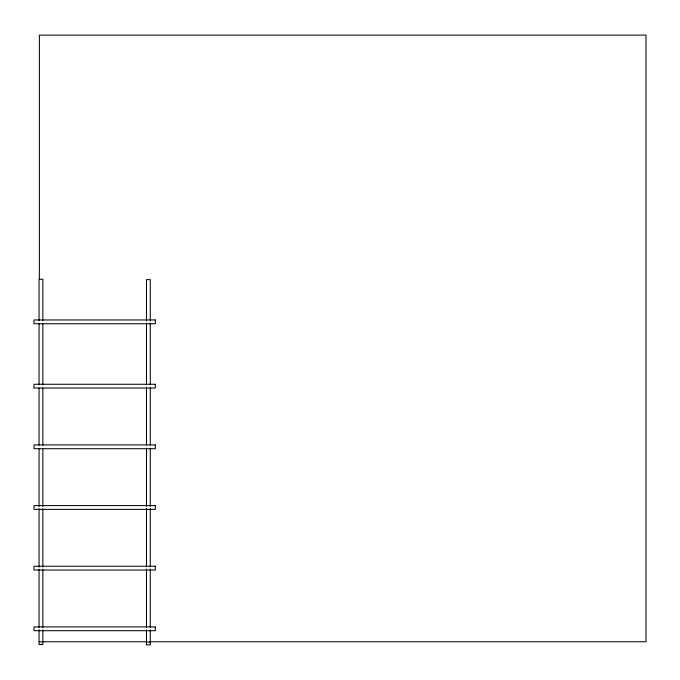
<?xml version="1.0" encoding="UTF-8"?>
<svg xmlns="http://www.w3.org/2000/svg" width="680" height="680" viewBox="0 0 680 680"><rect width="100%" height="100%" fill="white"/><g stroke="black" fill="none" stroke-linecap="round" stroke-linejoin="round"><path stroke-width="1.02" d="M39.058 641.759L146.676 641.759M149.863 641.759L646 641.759L646 35.13L39.372 35.13L39.372 279.48M146.481 642.124L150.272 642.124M150.272 320.977L150.272 279.642L146.481 279.642L146.481 320.977M150.272 323.102L150.272 384.574M150.272 387.753L150.272 444.983M150.272 448.162L150.272 506.456M150.272 508.581L150.272 566.873M150.272 568.99L150.272 627.283M150.272 630.037L150.272 644.869L146.481 644.869L146.481 630.037M146.481 323.102L146.481 384.574M146.481 387.753L146.481 444.983M146.481 448.162L146.481 506.456M146.481 508.581L146.481 566.873M146.481 568.99L146.481 627.283M42.848 320.611L42.848 279.276L39.058 279.276L39.058 320.611M42.848 323.365L42.848 384.837M42.848 388.017L42.848 445.247M42.848 448.426L42.848 506.719M42.848 508.844L42.848 567.137M42.848 569.254L42.848 627.546M42.848 629.671L42.848 644.504L39.058 644.504L39.058 629.671M39.058 323.365L39.058 384.837M39.058 388.017L39.058 445.247M39.058 448.426L39.058 506.719M39.058 508.844L39.058 567.137M39.058 569.254L39.058 627.546M155.329 319.957L34 319.957L34 323.748L155.329 323.748L155.329 319.957M155.329 384.26L34 384.26L34 388.05L155.329 388.05L155.329 384.26M155.329 444.915L34 444.915L34 448.706L155.329 448.706L155.329 444.915M155.329 505.58L34 505.58L34 509.371L155.329 509.371L155.329 505.58M155.329 566.244L34 566.244L34 570.035L155.329 570.035L155.329 566.244M155.329 626.909L34 626.909L34 630.7L155.329 630.7L155.329 626.909"/></g></svg>
